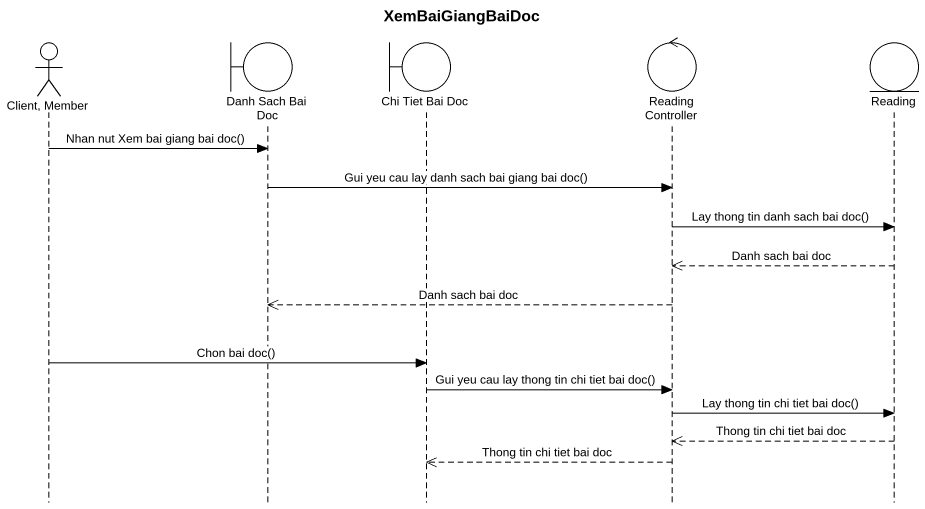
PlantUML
@startuml
title XemBaiGiangBaiDoc
hide footbox
actor "Client, Member" as Client_Member
boundary "Danh Sach Bai Doc" as Danh_Sach_Bai_Doc
boundary "Chi Tiet Bai Doc" as Chi_Tiet_Bai_Doc
control "Reading Controller" as Reading_Controller
entity Reading

Client_Member -> Danh_Sach_Bai_Doc : Nhan nut Xem bai giang bai doc()
Danh_Sach_Bai_Doc -> Reading_Controller : Gui yeu cau lay danh sach bai giang bai doc()
Reading_Controller -> Reading : Lay thong tin danh sach bai doc()
Reading -->> Reading_Controller : Danh sach bai doc
Reading_Controller -->> Danh_Sach_Bai_Doc : Danh sach bai doc
Client_Member -> Chi_Tiet_Bai_Doc : Chon bai doc()
Chi_Tiet_Bai_Doc -> Reading_Controller : Gui yeu cau lay thong tin chi tiet bai doc()
Reading_Controller -> Reading : Lay thong tin chi tiet bai doc()
Reading -->> Reading_Controller : Thong tin chi tiet bai doc
Reading_Controller -->> Chi_Tiet_Bai_Doc : Thong tin chi tiet bai doc
@enduml
